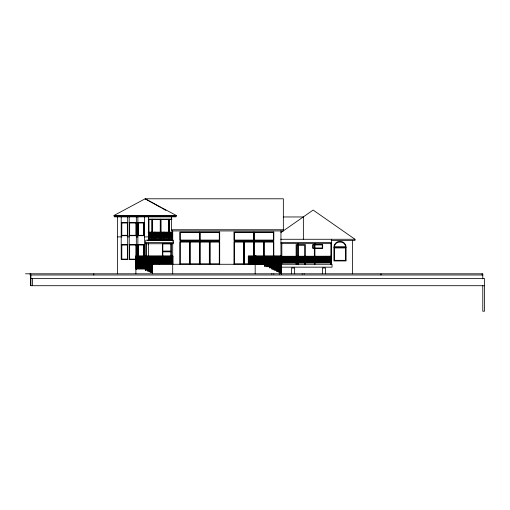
<?xml version="1.0" encoding="UTF-8"?>
<svg xmlns="http://www.w3.org/2000/svg" width="510" height="510" viewBox="0 0 510 510"><rect width="100%" height="100%" fill="white"/><g stroke="black" fill="none" stroke-linecap="round" stroke-linejoin="round"><path stroke-width="0.76" d="M136.438 257.269L136.087 267.418L136.125 256.728L172.699 256.728M172.935 264.276L172.935 255.944L136.004 255.944L135.966 259.864L136.514 259.864L136.552 255.944L136.514 269.038M330.971 256.326L331.27 256.842L331.124 256.288L281.418 256.396M280.933 232.534L313.134 210.063L354.998 239.273L354.998 240.465L331.117 240.465M160.408 207.334L145.146 198.792L176.269 215.462L176.269 216.17L114.023 216.17L114.023 215.462L145.146 198.792L283.343 198.792L283.343 230.941L171.507 230.941L171.507 216.654M331.2 264.269C331.57 262.822 330.359 265.092 331.175 263.695M114.023 215.462L176.269 215.462M171.921 216.654L117.523 216.654L117.523 273.8M283.279 216.96L303.361 216.96L303.361 239.273M148.589 219.134L171.972 219.134M171.59 219.529L169.447 219.529L169.447 234.536M121.208 222.602L127.908 222.602M129.196 222.602L136.342 222.602M137.662 222.602L144.394 222.602M171.507 229.749L283.343 229.749M148.206 232.133L172.699 232.133M148.206 232.528L172.699 232.528M148.525 233.484L172.699 233.484M148.525 233.695L172.699 233.695M148.525 234.084L172.699 234.084M148.525 234.288L172.699 234.288M148.525 234.676L172.699 234.676M148.525 234.88L172.699 234.88M148.525 235.269L172.699 235.269M138 235.308L144.062 235.308L144.062 223.004L138 223.004L138.076 235.308L138.102 223.004M148.525 235.48L172.699 235.48M121.208 235.703L127.908 235.703M129.196 235.703L136.342 235.703M137.662 235.703L144.394 235.703M148.525 235.869L172.699 235.869M148.525 236.073L172.699 236.073M148.525 236.462L172.699 236.462M148.525 236.672L172.699 236.672M117.523 236.895L122.005 236.895M127.685 236.895L129.196 236.895M136.342 236.895L137.872 236.895M144.394 236.895L148.659 236.895M148.525 237.061L172.699 237.061M148.525 237.265L172.699 237.265M148.525 237.654L172.699 237.654M148.525 237.858L172.699 237.858M148.525 238.246L172.699 238.246M280.749 239.273L354.998 239.273M148.206 239.541L172.699 239.541M148.206 239.936L172.699 239.936M173.419 240.172L145.713 240.172L145.713 243.748L173.419 243.748L173.419 240.784M147.416 240.465L172.699 240.465M280.959 242.448L331.474 242.448M145.713 242.626L173.419 242.626M146.141 243.506L145.777 243.506L145.771 264.276M280.959 243.633L331.474 243.633M148.117 243.99L148.589 243.99M121.208 244.634L127.908 244.634M129.196 244.634L136.342 244.634M137.662 244.634L144.394 244.634M333.929 247.344L346.086 247.344L346.086 260.941L333.929 260.941L333.929 247.344A6.075 6.075 0 0 1 334.305 245.24L334.394 245.017A6.075 6.075 0 0 1 345.621 245.017L345.71 245.24A6.075 6.075 0 0 1 346.086 247.344M162.435 251.449L171.258 251.449M280.984 255.944L248.3 255.944L248.3 264.276M136.004 256.294L172.935 256.294M248.3 256.294L280.984 256.294M172.699 256.804L136.125 256.728M281.24 256.881L331.175 256.881M172.699 257.193L136.125 257.193L172.699 257.269M281.418 257.187L330.971 257.187M172.699 257.665L136.125 257.665L172.699 257.741M281.418 257.983L330.971 257.983M172.699 258.213L136.125 258.137M172.699 258.602L136.125 258.602L172.699 258.678M281.418 258.774L330.971 258.774M172.699 259.074L136.125 259.074L172.699 259.15M265.327 259.074L280.87 259.074L265.327 259.15M127.908 259.513L121.208 259.513L121.208 216.654M129.196 259.513L172.699 259.539M281.418 259.571L330.971 259.571M172.699 259.622L136.125 259.539M172.699 260.011L136.125 260.011L172.699 260.087M136.399 260.298L136.087 260.374L136.438 256.804M281.418 260.361L330.971 260.361M172.699 260.559L136.125 260.559M136.004 260.706L145.841 260.706L145.841 261.056M172.699 260.948L136.125 261.031M136.004 261.056L172.699 261.031M281.418 261.158L330.971 261.158M172.699 261.496L136.125 261.42L145.407 261.566L152.554 265.136M172.699 261.891L136.125 262.032M136.125 261.968L172.699 261.968M172.699 262.357L136.125 262.357L145.407 262.503L152.554 266.073M136.125 262.44L172.699 262.44M172.699 262.828L136.125 262.975M136.125 262.905L172.699 262.905M136.438 263.3L136.125 263.44L145.407 263.44M145.407 263.3L172.699 263.3M136.125 263.377L172.699 263.377M136.125 263.849L172.699 263.849M145.407 263.912L136.125 263.766M281.227 264.626L280.755 264.626L280.755 272.614M145.407 264.849L136.125 264.773L145.407 264.773L152.554 268.426M145.407 265.321L136.125 265.245M135.883 265.468L145.407 265.468M264.556 265.468L266.94 265.468L266.94 266.66M145.407 265.793L136.125 265.716L145.407 265.716L152.554 269.363M145.407 266.258L136.125 266.182L145.407 266.182L152.554 269.835M135.883 266.66L145.407 266.653L152.554 270.3M145.407 266.73L136.125 266.653M281.227 267.163L332.042 267.163L332.042 264.276L135.883 264.276L135.883 273.8M135.883 267.846L145.407 267.846M135.883 269.038L145.407 269.038M145.407 270.23L147.792 270.23L147.792 271.422L150.169 271.422L150.169 272.614L152.554 272.614M25.5 273.8L482.785 273.8L482.785 278.817M482.855 274.992L30.084 274.992L30.084 273.8M30.804 278.53L484.5 278.53L484.5 311.208L482.785 311.208L482.785 285.708M484.5 285.708L30.734 285.708L30.734 273.8M145.375 261.056L152.987 264.626L152.987 264.276L145.375 260.706L145.407 270.625M264.556 256.728L281.227 265.06M264.556 256.804L281.227 265.136M264.556 257.193L281.227 265.531M264.556 257.269L281.227 265.608M264.556 257.665L281.227 265.997M264.556 257.741L281.227 266.073M264.556 258.137L281.227 266.469M264.556 258.213L281.227 266.545M264.556 258.602L281.227 266.94M264.556 258.678L281.227 267.017M281.227 267.406L264.556 259.074L248.536 259.074L264.556 259.15L281.227 267.482M264.556 259.539L281.227 267.877M264.556 259.622L281.227 267.954M264.556 260.011L281.227 268.343M264.556 260.087L281.227 268.426M264.556 260.483L281.227 268.815M264.556 260.559L281.227 268.891M264.556 260.948L281.227 269.286M264.556 261.031L281.227 269.363M264.556 261.42L281.227 269.752M264.556 261.496L281.227 269.835M264.556 261.891L281.227 270.224M264.556 261.968L281.227 270.3M264.556 262.357L281.227 270.695M264.556 262.44L281.227 270.772M264.556 262.828L281.227 271.243M264.556 263.3L281.227 271.709M264.556 263.766L281.227 272.181M264.556 264.276L281.227 272.614L278.842 272.614L278.842 271.422L276.465 271.422L276.465 270.23L274.08 270.23L274.08 269.038L271.702 269.038L271.702 267.846L269.318 267.846L269.318 266.66L264.556 266.66L264.556 255.944M145.407 261.49L152.554 265.06M145.407 261.955L152.554 265.531M145.407 262.032L152.554 265.608M145.407 262.427L152.554 265.997M145.407 262.899L152.554 266.469M145.407 262.975L152.554 266.545M145.407 263.364L152.554 267.017M145.407 263.836L152.554 267.482M152.554 267.954L145.407 264.308L136.125 264.384M145.407 265.245L152.554 268.891M152.554 270.695L145.407 267.119L136.125 267.119L145.407 267.202L152.554 270.772M152.554 271.161L145.407 267.591L136.125 267.591M145.407 267.667L152.554 271.243M152.554 271.632L145.407 268.062L136.125 268.062L145.407 268.139L152.554 271.709M152.554 272.104L145.407 268.528L136.125 268.528L145.407 268.611L152.554 272.181M161.797 208.112L165.96 210.445M482.135 273.8L482.141 274.992M380.983 273.8L380.983 274.992M352.62 240.465L352.62 273.8M331.474 239.273L331.474 264.276M331.175 256.868L331.175 256.3L281.24 256.288L281.24 256.868M330.971 256.415L281.418 256.415M330.971 257.212L281.418 257.212M330.971 258.003L281.418 258.003M330.971 258.799L281.418 258.799M330.971 259.59L281.418 259.59M330.971 260.387L281.418 260.387M330.971 261.177L281.418 261.177M330.882 243.506L330.882 264.276M325.476 273.8L325.476 267.999L322.435 267.999L322.435 273.8M314.925 243.506L314.925 264.276M314.338 243.506L314.338 264.276M305.382 264.276L305.382 244.532L296.112 244.532L296.112 264.276M304.585 264.276L304.585 245.323L296.909 245.323L296.909 264.276M304.151 273.8L304.151 274.202M302.162 273.8L302.162 274.202M298.382 243.506L298.382 264.276M297.789 243.506L297.789 264.276M294.646 273.8L294.646 267.999L291.605 267.999L291.605 273.8M281.832 243.506L281.832 264.276M281.367 273.8L281.367 274.202M281.24 263.695L281.227 273.8M280.959 230.807L280.946 264.276M280.959 266.66L280.959 273.8M280.87 258.137L248.536 258.213M280.87 260.559L248.536 260.559M280.87 261.496L248.536 261.496M280.87 263.849L248.536 263.766M280.481 256.294L280.481 264.276M280.436 255.944L280.436 256.294M279.378 273.8L279.378 274.202M273.813 264.276L273.813 241.657L233.975 241.657L233.975 264.276M273.825 273.8L273.825 274.202M273.009 260.463L273.009 269.038M272.754 256.294L272.773 269.038M272.519 256.294L272.519 264.276M271.843 273.8L271.843 274.202M264.792 256.294L264.792 264.276M264.32 257.021L264.32 264.276M264.084 256.294L264.084 264.276M263.855 241.657L263.855 264.276M256.039 256.294L256.039 255.944L256.001 264.276M255.491 255.944L255.535 264.276M255.408 255.944L255.408 256.294M255.172 264.276L255.172 273.8M254.936 255.944L254.936 256.294M253.897 232.024L253.897 240.465M253.897 241.657L253.897 264.276M248.765 256.294L248.765 264.276M243.933 241.657L243.933 264.276M219.689 264.276L219.689 241.657L179.845 241.657L179.845 264.276M209.725 241.657L209.725 264.276M199.767 232.024L199.767 240.465M199.767 241.657L199.767 264.276M189.803 241.657L189.803 264.276M175.937 216.17L175.937 216.839L114.361 216.839L114.361 216.17M172.699 230.941L172.699 241.255M172.699 243.64L172.699 273.8M172.463 256.294L172.463 264.276M172.303 230.59L172.303 234.536M172.303 236.117L172.303 240.07L169.447 240.07L169.447 236.117M171.258 243.391L171.258 259.507M170.863 259.106L170.863 251.844L162.83 251.844L162.83 259.106M169.052 219.134L169.052 240.465M168.657 234.536L168.657 219.529L161.039 219.529L161.039 234.536M168.657 236.117L168.657 240.07L161.039 240.07L161.039 236.117M164.316 232.133L164.316 240.465M163.716 232.133L163.716 240.465M162.435 243.391L162.435 259.507M160.644 219.134L160.644 240.465M160.248 234.536L160.248 219.529L152.637 219.529L152.637 234.536M160.248 236.117L160.248 240.07L152.637 240.07L152.637 236.117M159.471 256.294L159.471 264.276M159.235 256.294L159.235 264.276M155.174 232.133L155.174 240.465M154.575 232.133L154.575 240.465M152.554 273.8L152.554 264.11L152.082 264.11L152.082 272.614M152.235 219.134L152.235 240.465M151.84 234.536L151.84 219.529L148.984 219.529L148.984 234.536M151.84 236.117L151.84 240.07L148.984 240.07L148.984 236.117M148.589 216.654L148.589 240.803M148.589 243.149L148.589 264.276M146.357 243.506L146.357 264.276M146.236 256.294L146.236 264.276M146.077 256.294L146.077 255.944L146.038 264.276M145.643 255.944L145.643 264.276M145.528 255.944L145.573 264.276M145.171 255.944L145.171 264.276M144.942 261.056L144.942 269.038M144.394 216.654L144.394 259.513M144.062 259.118L144.062 245.029L138 245.029L138.076 259.118L138.102 245.029M143.954 235.308L143.954 223.004L143.845 235.308M143.954 245.029L143.954 259.118L143.845 245.029M138.21 223.004L138.21 235.308M138.21 245.029L138.21 259.118M137.872 216.654L137.872 259.513M136.476 259.864L136.476 267.846M136.342 216.654L136.317 259.513M136.042 255.944L136.042 269.038M129.196 216.654L129.24 259.513M127.685 216.654L127.685 259.513M127.5 223.004L127.468 235.308M127.468 245.029L127.5 259.118M127.36 223.004L127.36 235.308M127.36 245.029L127.36 259.118M121.762 223.004L121.762 235.308M121.762 245.029L121.762 259.118M121.68 223.004L121.648 235.308M121.68 245.029L121.648 259.118M121.437 222.602L121.437 235.703M121.437 244.634L121.437 259.513M93.802 273.8L93.802 274.992M32.449 278.53L32.449 285.708M30.804 274.992L30.804 285.708M334.534 246.751C334.299 240.548 345.71 240.548 345.474 246.751L334.534 246.751M127.583 223.004L121.533 223.004L121.533 235.308L127.583 235.308L127.583 223.004M135.928 223.004L129.636 223.004L129.648 235.308L135.928 235.308L135.921 223.004M219.689 232.024L179.845 232.024L179.845 240.465L219.689 240.465L219.689 232.024M273.813 232.024L233.975 232.024L233.975 240.465L273.813 240.465L273.813 232.024M199.365 232.426L180.24 232.426L180.24 240.07L199.365 240.07L199.365 232.426M219.287 232.426L200.162 232.426L200.162 240.07L219.287 240.07L219.287 232.426M253.495 232.426L234.37 232.426L234.37 240.07L253.495 240.07L253.495 232.426M273.417 232.426L254.292 232.426L254.292 240.07L273.417 240.07L273.417 232.426M189.408 242.052L180.24 242.052L180.24 263.88L189.408 263.88L189.408 242.052M199.365 242.052L190.198 242.052L190.198 263.88L199.365 263.88L199.365 242.052M209.329 242.052L200.162 242.052L200.162 263.88L209.329 263.88L209.329 242.052M219.287 242.052L210.12 242.052L210.12 263.88L219.287 263.88L219.287 242.052M243.538 242.052L234.37 242.052L234.37 263.88L243.538 263.88L243.538 242.052M253.495 242.052L244.328 242.052L244.328 263.88L253.495 263.88L253.495 242.052M263.46 242.052L254.292 242.052L254.292 263.88L263.46 263.88L263.46 242.052M273.417 242.052L264.25 242.052L264.25 263.88L273.417 263.88L273.417 242.052M170.863 243.793L162.83 243.793L162.83 251.054L170.863 251.054L170.863 243.793M322.671 244.532L312.751 244.532L312.751 248.389L322.671 248.389L322.671 244.532M322.275 244.927L313.146 244.927L313.146 247.994L322.275 247.994L322.275 244.927M127.583 245.029L121.533 245.029L121.533 259.118L127.583 259.118L127.583 245.029M135.928 245.029L129.636 245.029L129.636 259.118L135.928 259.118L135.921 245.029M345.487 247.936L334.522 247.936L334.522 260.342L345.487 260.342L345.487 247.936M280.87 256.728L248.536 256.804L280.87 256.728M280.87 257.193L248.536 257.269L280.87 257.193M280.87 257.665L248.536 257.741L280.87 257.665M280.87 258.602L248.536 258.678L280.87 258.602M280.87 259.539L248.536 259.622L280.87 259.539M280.87 260.011L248.536 260.087L280.87 260.011M280.87 260.948L248.536 261.031L280.87 260.948M280.87 261.891L248.536 261.968L280.87 261.891M330.971 261.949L281.418 262.076L330.971 261.974M280.87 262.357L248.536 262.44L280.87 262.357M330.971 262.746L281.418 262.873L330.971 262.765M280.87 262.828L248.536 262.905L280.87 262.828M280.87 263.3L248.536 263.377L280.87 263.3M281.456 264.276L264.32 255.944L281.456 264.626L281.456 264.276"/></g></svg>
